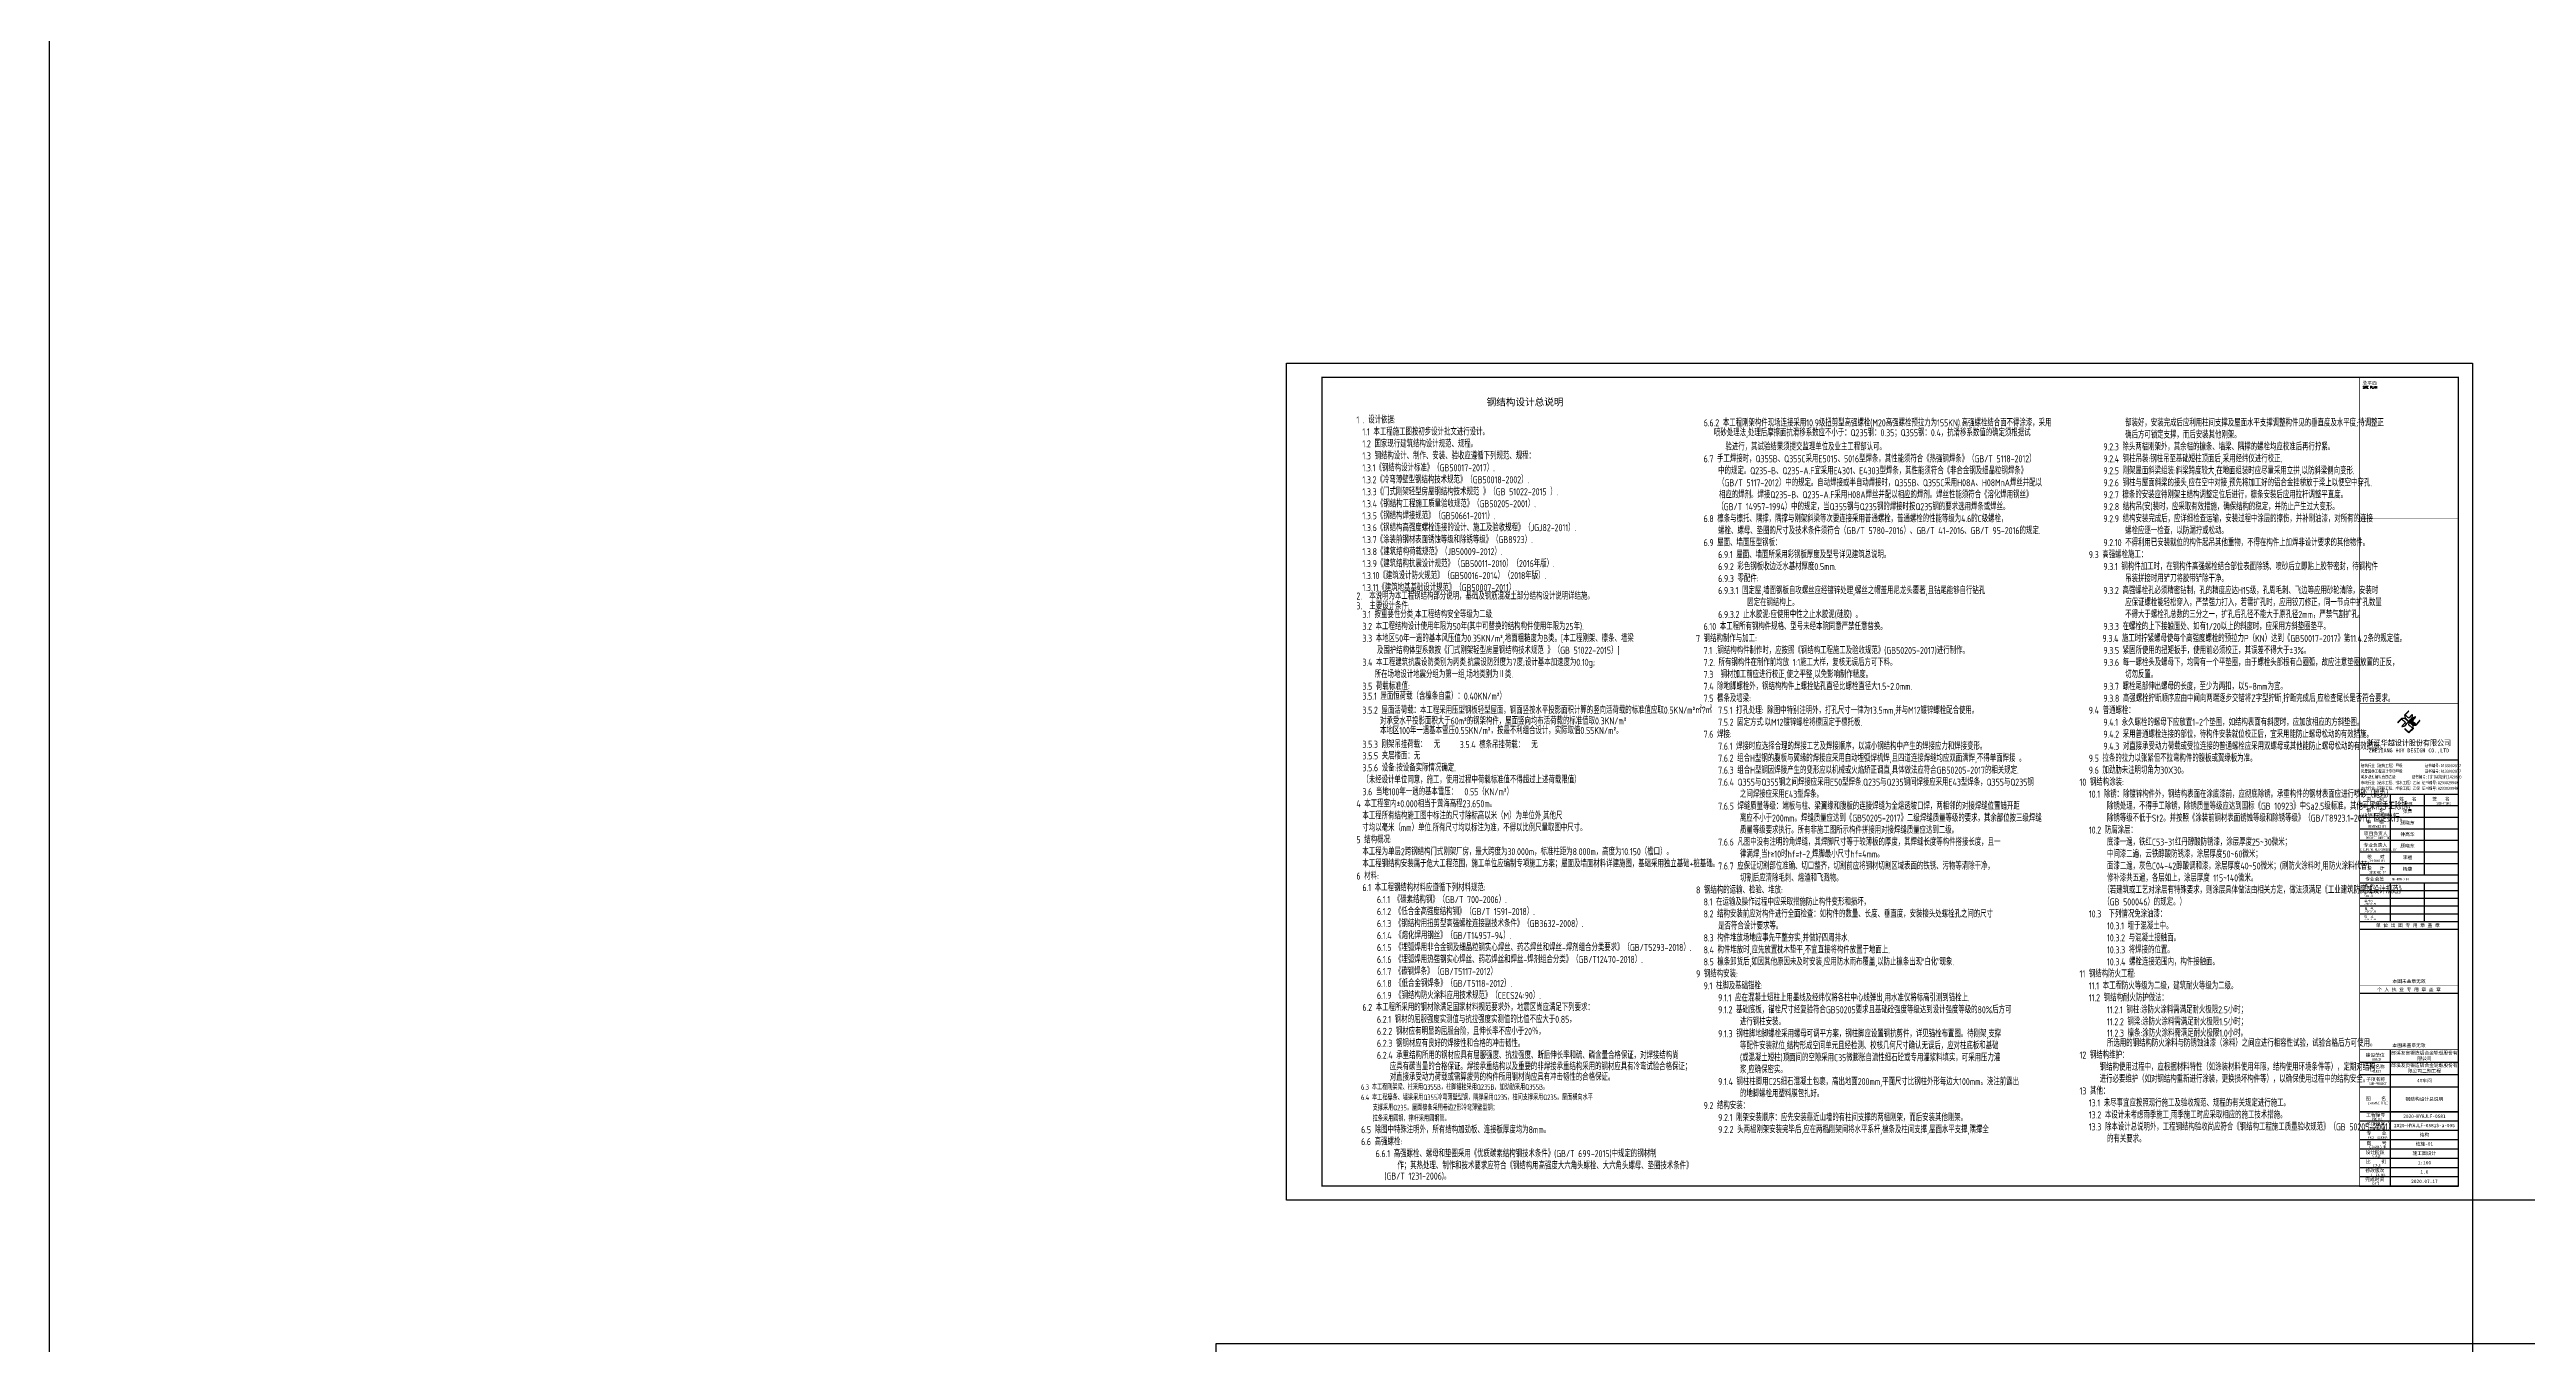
# Model space of a CAD drawing. Extents: x 14475413 to 15955882, y -732572 to -282951.
# Drawn here: x 14475413 to 14651091, y -466600 to -374776 of the extents above; entities that cross this region are included whole.
import ezdxf
from ezdxf.enums import TextEntityAlignment as Align

# ---------------------------------------------------------------- set-up
doc = ezdxf.new("R2010")
doc.units = 0
doc.header["$LTSCALE"] = 1000
doc.header["$MEASUREMENT"] = 0
for name, color, linetype in [('3T_WOOD', 21, 'Continuous'), ('BALCONY', 6, 'Continuous'), ('PUB_TITLE', 4, 'Continuous'), ('TK', 4, 'Continuous'), ('USER', 3, 'Continuous')]:
    doc.layers.add(name, color=color, linetype=linetype)
doc.styles.add('-宋体', font='', dxfattribs={"width": 0.8})
doc.styles.add('11', font='')
doc.styles.add('HT', font='simhei.ttf', dxfattribs={"width": 0.8})
doc.styles.add('ROMANS', font='romans', dxfattribs={"width": 0.65, "height": 231.275})
doc.styles.add('TSSD_REIN', font='tssdeng.shx', dxfattribs={"width": 0.7, "bigfont": 'tssdchn.shx'})
doc.styles.add('图签宋体', font='', dxfattribs={"height": 300})
doc.styles.add('图签黑体', font='simhei.ttf', dxfattribs={"height": 550})
doc.styles.get('-宋体').set_extended_font_data('SimSun')
doc.styles.get('11').set_extended_font_data('SimSun')
doc.styles.get('图签宋体').set_extended_font_data('NSimSun')

# ---------------------------------------------------------------- blocks, each defined once
blk = doc.blocks.new('A$C053D6479')
at = {"layer": 'PUB_TITLE'}
h = blk.add_hatch(color=256, dxfattribs=at)
h.dxf.hatch_style = 1
edge = h.paths.add_edge_path()
edge.add_spline(control_points=[(1026, 827), (1105, 920), (1188, 1008), (1266, 1102)], knot_values=[13, 13, 13, 13, 14, 14, 14, 14], degree=3, periodic=0)
edge.add_spline(control_points=[(1266, 1102), (1258, 1111), (1249, 1119), (1239, 1116)], knot_values=[12, 12, 12, 12, 13, 13, 13, 13], degree=3, periodic=0)
edge.add_spline(control_points=[(1239, 1116), (1210, 1107), (1179, 1092), (1144, 1077)], knot_values=[11, 11, 11, 11, 12, 12, 12, 12], degree=3, periodic=0)
edge.add_spline(control_points=[(1144, 1077), (1109, 1063), (1069, 1053), (1047, 1038)], knot_values=[10, 10, 10, 10, 11, 11, 11, 11], degree=3, periodic=0)
edge.add_spline(control_points=[(1047, 1038), (1028, 1026), (1007, 992), (991, 972)], knot_values=[9, 9, 9, 9, 10, 10, 10, 10], degree=3, periodic=0)
edge.add_spline(control_points=[(991, 972), (942, 913), (899, 868), (849, 810)], knot_values=[8, 8, 8, 8, 9, 9, 9, 9], degree=3, periodic=0)
edge.add_spline(control_points=[(849, 810), (842, 801), (822, 776), (822, 775)], knot_values=[7, 7, 7, 7, 8, 8, 8, 8], degree=3, periodic=0)
edge.add_spline(control_points=[(822, 775), (823, 771), (848, 752), (859, 744)], knot_values=[6, 6, 6, 6, 7, 7, 7, 7], degree=3, periodic=0)
edge.add_spline(control_points=[(859, 744), (949, 670), (1035, 592), (1122, 521)], knot_values=[5, 5, 5, 5, 6, 6, 6, 6], degree=3, periodic=0)
edge.add_spline(control_points=[(1122, 521), (1153, 527), (1185, 530), (1217, 533)], knot_values=[4, 4, 4, 4, 5, 5, 5, 5], degree=3, periodic=0)
edge.add_spline(control_points=[(1217, 533), (1246, 535), (1293, 532), (1316, 542)], knot_values=[3, 3, 3, 3, 4, 4, 4, 4], degree=3, periodic=0)
edge.add_spline(control_points=[(1316, 542), (1327, 547), (1338, 565), (1349, 579)], knot_values=[2, 2, 2, 2, 3, 3, 3, 3], degree=3, periodic=0)
edge.add_spline(control_points=[(1349, 579), (1423, 670), (1507, 759), (1572, 848)], knot_values=[1, 1, 1, 1, 2, 2, 2, 2], degree=3, periodic=0)
edge.add_spline(control_points=[(1572, 848), (1564, 852), (1561, 861), (1551, 862)], knot_values=[0, 0, 0, 0, 1, 1, 1, 1], degree=3, periodic=0)
edge.add_spline(control_points=[(1551, 862), (1469, 769), (1393, 671), (1310, 579)], knot_values=[15, 15, 15, 15, 16, 16, 16, 16], degree=3, periodic=0)
edge.add_spline(control_points=[(1310, 579), (1216, 662), (1118, 742), (1026, 827)], knot_values=[14, 14, 14, 14, 15, 15, 15, 15], degree=3, periodic=0)
at = {"layer": 'TK'}
for points, knots in [([(555, 949), (624, 891), (699, 833), (760, 773), (689, 691), (614, 604), (539, 517), (529, 505), (516, 487), (506, 482), (492, 475), (469, 472), (452, 467), (416, 456), (383, 448), (342, 438), (323, 433), (297, 422), (293, 440), (291, 452), (313, 470), (322, 480), (400, 566), (477, 652), (553, 736), (460, 815), (366, 894), (270, 970), (183, 883), (101, 791), (16, 703), (-18, 714), (9, 735), (28, 755), (103, 838), (192, 930), (266, 1005), (319, 1009), (387, 1005), (442, 1007), (456, 1008), (472, 1011), (485, 1007), (507, 1000), (534, 967), (555, 949)], [0, 0, 0, 0, 1, 1, 1, 2, 2, 2, 3, 3, 3, 4, 4, 4, 5, 5, 5, 6, 6, 6, 7, 7, 7, 8, 8, 8, 9, 9, 9, 10, 10, 10, 11, 11, 11, 12, 12, 12, 13, 13, 13, 14, 14, 14, 15, 15, 15, 15]), ([(1031, 1298), (1066, 1286), (1054, 1262), (1045, 1224), (1036, 1188), (1031, 1158), (1024, 1121), (1020, 1104), (1017, 1085), (1012, 1071), (1004, 1052), (976, 1026), (956, 1003), (906, 946), (866, 899), (814, 839), (806, 829), (789, 806), (787, 806), (777, 804), (728, 856), (719, 864), (651, 922), (580, 978), (514, 1036), (509, 1106), (488, 1176), (479, 1247), (570, 1343), (663, 1436), (758, 1526), (764, 1523), (768, 1518), (774, 1515), (693, 1422), (599, 1343), (520, 1249), (607, 1171), (698, 1096), (789, 1021), (874, 1109), (950, 1206), (1031, 1298)], [0, 0, 0, 0, 1, 1, 1, 2, 2, 2, 3, 3, 3, 4, 4, 4, 5, 5, 5, 6, 6, 6, 7, 7, 7, 8, 8, 8, 9, 9, 9, 10, 10, 10, 11, 11, 11, 12, 12, 12, 13, 13, 13, 14, 14, 14, 14]), ([(1097, 490), (1100, 425), (1106, 361), (1107, 294), (1018, 207), (925, 121), (830, 33), (818, 21), (800, 0), (787, 0), (768, -1), (725, 49), (712, 60), (662, 103), (616, 143), (568, 186), (545, 207), (518, 224), (499, 250), (501, 259), (511, 261), (516, 267), (609, 192), (696, 111), (785, 33), (883, 118), (977, 208), (1070, 298), (992, 373), (892, 456), (803, 534), (791, 544), (768, 561), (766, 569), (761, 588), (776, 634), (780, 655), (785, 690), (788, 721), (795, 746), (897, 661), (998, 576), (1097, 490)], [0, 0, 0, 0, 1, 1, 1, 2, 2, 2, 3, 3, 3, 4, 4, 4, 5, 5, 5, 6, 6, 6, 7, 7, 7, 8, 8, 8, 9, 9, 9, 10, 10, 10, 11, 11, 11, 12, 12, 12, 13, 13, 13, 14, 14, 14, 14]), ([(1551, 862), (1561, 861), (1564, 852), (1572, 848), (1507, 759), (1423, 670), (1349, 579), (1338, 565), (1327, 547), (1316, 542), (1293, 532), (1246, 535), (1217, 533), (1185, 530), (1153, 527), (1122, 521), (1035, 592), (949, 670), (859, 744), (848, 752), (823, 771), (822, 775), (822, 776), (842, 801), (849, 810), (899, 868), (942, 913), (991, 972), (1007, 992), (1028, 1026), (1047, 1038), (1069, 1053), (1109, 1063), (1144, 1077), (1179, 1092), (1210, 1107), (1239, 1116), (1249, 1119), (1258, 1111), (1266, 1102), (1188, 1008), (1105, 920), (1026, 827), (1118, 742), (1216, 662), (1310, 579), (1393, 671), (1469, 769), (1551, 862)], [0, 0, 0, 0, 1, 1, 1, 2, 2, 2, 3, 3, 3, 4, 4, 4, 5, 5, 5, 6, 6, 6, 7, 7, 7, 8, 8, 8, 9, 9, 9, 10, 10, 10, 11, 11, 11, 12, 12, 12, 13, 13, 13, 14, 14, 14, 15, 15, 15, 16, 16, 16, 16])]:
    blk.add_open_spline(points, degree=3, knots=knots, dxfattribs=at)
blk = doc.blocks.new('GeYuanFrame_45173880', base_point=(20.1, 4.5))
at = {"layer": 'PUB_TITLE'}
for points in [[(803.1, 235.3), (803.1, 292.7)], [(827.1, 235.3), (827.1, 292.7)], [(803.1, 202.3), (803.1, 229.8)], [(827.1, 202.3), (827.1, 229.8)], [(803.1, 14.5), (803.1, 111.3)]]:
    blk.add_lwpolyline(points, dxfattribs=at)
at = {"layer": 'TK'}
for p, q in [((781.1, 316.9), (851.1, 316.9)), ((781.1, 284.5), (851.1, 284.5)), ((781.1, 276.3), (851.1, 276.3)), ((781.1, 268.1), (851.1, 268.1)), ((781.1, 259.9), (851.1, 259.9)), ((781.1, 251.7), (851.1, 251.7)), ((781.1, 243.5), (851.1, 243.5)), ((781.1, 235.3), (851.1, 235.3)), ((781.1, 235.3), (851.1, 235.3)), ((781.1, 102.5), (851.1, 102.5)), ((781.1, 93.7), (851.1, 93.7)), ((781.1, 84.9), (803.1, 84.9)), ((781.1, 84.9), (851.1, 84.9)), ((781.1, 67.4), (851.1, 67.4)), ((781.1, 67.3), (851.1, 67.3)), ((781.1, 60.8), (851.1, 60.8)), ((781.1, 54.2), (851.1, 54.2)), ((781.1, 47.6), (851.1, 47.6)), ((781.1, 41), (851.1, 41)), ((781.1, 34.4), (851.1, 34.4)), ((781.1, 27.8), (851.1, 27.8)), ((781.1, 21.2), (851.1, 21.2)), ((781.1, 14.5), (851.1, 14.5))]:
    blk.add_line(p, q, dxfattribs=at)
blk.add_lwpolyline([(20.1, 4.5), (20.1, 598.5), (861.1, 598.5), (861.1, 4.5)], close=True, dxfattribs=at)
at = {"layer": 'TK', "const_width": 1}
blk.add_lwpolyline([(45.1, 588.5), (851.1, 588.5), (851.1, 14.5), (45.1, 14.5)], close=True, dxfattribs=at)
at = {"layer": 'TK'}
for points, const_width in [([(781.1, 588.5), (781.1, 14.5)], 0.4), ([(781.1, 488.5), (851.1, 488.5)], 0.35), ([(781.1, 357.1), (851.1, 357.1)], 0.35), ([(781.1, 292.7), (851.1, 292.7)], 0.35), ([(781.1, 292.7), (851.1, 292.7)], 0.35), ([(781.1, 235.3), (851.1, 235.3)], 0.35), ([(781.1, 202.3), (851.1, 202.3)], 0.35), ([(781.1, 156.8), (851.1, 156.8)], 0.35), ([(781.1, 111.3), (851.1, 111.3)], 0.35), ([(781.1, 67.4), (851.1, 67.4)], 0.35)]:
    blk.add_lwpolyline(points, dxfattribs=dict(at, const_width=const_width))
for points in [[(781.1, 292.7), (851.1, 292.7)], [(781.1, 235.3), (851.1, 235.3)], [(781.1, 229.8), (851.1, 229.8)], [(781.1, 224.3), (851.1, 224.3)], [(781.1, 218.8), (851.1, 218.8)], [(781.1, 213.3), (851.1, 213.3)], [(781.1, 207.8), (851.1, 207.8)], [(781.1, 202.3), (851.1, 202.3)], [(781.1, 196.8), (851.1, 196.8)], [(781.1, 151.3), (851.1, 151.3)]]:
    blk.add_lwpolyline(points, dxfattribs=at)
at = {"layer": 'PUB_TITLE', "xscale": 0.01000000000021828, "yscale": 0.01000000000021828, "zscale": 0.01}
blk.add_blockref('A$C053D6479', (808.2, 336.3), dxfattribs=at)
at = {"layer": 'TK', "style": '图签宋体'}
for s, height, p in [('总平面', 2.4, (783.2, 583.3)), ('类   别', 2.4, (786, 288.1)), ('审   定', 2.4, (786, 279.9)), ('姓   名', 2.4, (809.2, 288.1)), ('签   名', 2.4, (832.7, 288.1)), ('项目负责人', 2.4, (784.1, 263.5)), ('审   核', 2.4, (786, 271.7)), ('专业负责人', 2.4, (783.9, 255.3)), ('校   对', 2.4, (786.4, 247.1)), ('建  筑', 1.44, (784.6, 227.1)), ('专业会签', 2.4, (785.1, 231.2)), ('设   计', 2.4, (786.4, 238.9)), ('结  构', 1.44, (784.6, 221.6)), ('给排水', 1.44, (784.6, 216.1)), ('电  气', 1.44, (784.6, 210.6)), ('暖  通', 1.44, (784.6, 205.1)), ('单 位 出 图 专 用 章 盖 章', 2.4, (792.7, 198.4)), ('本图未盖章无效', 2.4, (804.4, 158.7)), ('个 人 执 业 专 用 章 盖 章', 2.4, (793.5, 152.8)), ('建设单位', 2.4, (785.4, 106.3)), ('本图未盖章无效', 2.4, (804.4, 113.2)), ('工程名称', 2.4, (785.5, 98.1)), ('子项名称', 2.4, (785.8, 89.1)), ('图    名', 2.4, (785.6, 75.5)), ('工程编号', 2.4, (785.8, 63.8)), ('子项编号', 2.4, (785.8, 57.2)), ('专    业', 2.4, (786, 50.9)), ('设计阶段', 2.4, (785.4, 37.3)), ('图    号', 2.4, (786, 43.8)), ('修改版次', 2.4, (785.2, 24.4)), ('完成时间', 2.4, (785.1, 18)), ('比    例', 2.4, (785.6, 30.6))]:
    blk.add_text(s, height=height, dxfattribs=at).set_placement(p)
at = {"layer": 'TK'}
for s, height, style, width, p in [('SITE PLAN', 1.7, 'ROMANS', 0.76, (783.4, 580.5)), ('建筑行业（建筑工程）甲级           证书编号:A133002877', 2.2, '-宋体', 0.8, (782, 311.8)), ('风景园林工程设计专项甲级           证书编号:A133002877', 2.2, '-宋体', 0.8, (782, 307.8)), ('城乡规划编制资质乙级        证书编号:[浙]城规编(142069)', 2.2, '-宋体', 0.8, (782, 303.8)), ('市政行业（给水工程、排水工程）乙级 证书编号:A233029948', 2.2, '-宋体', 0.8, (782, 299.7)), ('市政行业（道路工程、桥梁工程）乙级 证书编号:A233029948', 2.2, '-宋体', 0.8, (782, 295.7)), ('CATEGORY', 1.8, 'TSSD_REIN', 0.7, (788.3, 285.2)), ('NAME', 1.8, 'TSSD_REIN', 0.7, (813.5, 285.2)), ('SIGNATURE', 1.8, 'TSSD_REIN', 0.7, (835.7, 285.2)), ('AUTHORIZED FOR ISSUE BY', 1.8, 'TSSD_REIN', 0.7, (782.1, 277.2)), ('REVIEWED BY', 1.8, 'TSSD_REIN', 0.7, (787.4, 268.9)), ('DISCIPLINE RESPONSIBLE BY', 1.8, 'TSSD_REIN', 0.7, (781.6, 252.5)), ('PROJECT DIRECTOR', 1.8, 'TSSD_REIN', 0.7, (785.5, 260.7)), ('CHECKED BY', 1.8, 'TSSD_REIN', 0.7, (787.8, 244.4)), ('DESIGNED BY', 1.8, 'TSSD_REIN', 0.7, (787.8, 236.3)), ('CONFIRMED BY', 1.8, 'TSSD_REIN', 0.7, (802.9, 231.4)), ('ARCHITECTURE', 1.08, 'TSSD_REIN', 0.7, (784.7, 225.3)), ('STRUCTURE', 1.08, 'TSSD_REIN', 0.7, (784.7, 219.8)), ('ARCHITECTURE', 1.08, 'TSSD_REIN', 0.7, (784.7, 214.3)), ('ARCHITECTURE', 1.08, 'TSSD_REIN', 0.7, (784.7, 208.8)), ('ARCHITECTURE', 1.08, 'TSSD_REIN', 0.7, (784.7, 203.3)), ('SUB-PROJECT', 1.8, 'TSSD_REIN', 0.7, (787.9, 86.3)), ('PROJECT', 1.8, 'TSSD_REIN', 0.7, (788.5, 95)), ('OWNER', 1.8, 'TSSD_REIN', 0.7, (790, 103.5)), ('DRAWING TITLE', 1.8, 'TSSD_REIN', 0.7, (787, 72.5)), ('SUBITEM NO.', 1.8, 'TSSD_REIN', 0.7, (788.1, 54.6)), ('PRO N0.', 1.8, 'TSSD_REIN', 0.7, (790, 61.2)), ('PROFESSIONAL', 1.8, 'TSSD_REIN', 0.8, (786.9, 48.1)), ('DRAWING NO.', 1.8, 'TSSD_REIN', 0.7, (788.2, 41.4)), ('STAGE', 1.8, 'TSSD_REIN', 0.7, (790.1, 35)), ('EDITION NO.', 1.8, 'TSSD_REIN', 0.8, (787.5, 21.6)), ('SCALE', 1.8, 'TSSD_REIN', 0.7, (790.4, 28.4)), ('DATE', 1.8, 'TSSD_REIN', 0.7, (790.3, 15.5))]:
    blk.add_text(s, height=height, dxfattribs=dict(at, style=style, width=width)).set_placement(p)
for s, height, style, width, p in [('浙江华越设计股份有限公司', 3.96, 'HT', 0.9, (816.1, 329.2)), ('ZHEJIANG HOY DESIGN CO.,LTD', 2.8, '图签黑体', 1.11, (816.1, 323.3))]:
    blk.add_text(s, height=height, dxfattribs=dict(at, style=style, width=width)).set_placement(p, align=Align.MIDDLE)
at = {"layer": 'TK', "char_height": 2.4, "attachment_point": 5, "style": '图签宋体'}
for s, insert, width in [('张矗', (815.1, 280.4), 24), ('顾晓东', (815.1, 272.2), 24), ('钟高华', (815.1, 264), 24), ('顾晓东', (815.1, 255.8), 24), ('李福', (815.1, 247.6), 24), ('杨康', (815.1, 239.4), 24), ('郎溪友良锻造铝合金轮毂股份有限公司', (827.1, 106.9), 48), ('郎溪友良锻造铝合金轮毂股份有限公司二期工程', (827.1, 98.1), 48), ('4#车间', (827.1, 89.3), 48), ('钢结构设计总说明', (827.1, 76.1), 48), ('2020-HYAJLF-0581S-a-005', (827.1, 57.5), 48), ('2020-HYAJLF-0581', (827.1, 64.1), 48), ('施工图设计', (827.1, 37.7), 48), ('结施-01', (827.1, 44.3), 48), ('结构', (827.1, 50.9), 48), ('2020.07.17', (827.1, 17.9), 48), ('1:100', (827.1, 31.1), 48), ('1.0', (827.1, 24.5), 48)]:
    blk.add_mtext(s, dxfattribs=dict(at, insert=insert, width=width))
blk = doc.blocks.new('GeYuanFrame_40637263', base_point=(20.1, 4.5))
at = {"layer": 'TK'}
blk.add_lwpolyline([(20.1, 4.5), (20.1, 598.5), (1071.1, 598.5), (1071.1, 4.5)], close=True, dxfattribs=at)

msp = doc.modelspace()

# ---------------------------------------------------------------- linework, layer by layer
at = {"ltscale": 0.5}
msp.add_lwpolyline([(14475412.5, -282951.3), (15955882.3, -282951.3), (15955882.3, -732572.2), (14475412.5, -732572.2)], close=True, dxfattribs=at)
at = {"layer": 'BALCONY', "ltscale": 0.5}
msp.add_lwpolyline([(14647254.7, -466600), (14657709.1, -466600), (14657709.1, -456431.7), (14647254.7, -456431.7)], close=True, dxfattribs=at)

# ---------------------------------------------------------------- block references
at = {"xscale": 150, "yscale": 150, "zscale": 150, "rotation": 270}
msp.add_blockref('GeYuanFrame_40637263', (14558154.7, -466600), dxfattribs=at)
at = {"layer": '3T_WOOD', "xscale": 100, "yscale": 100, "zscale": 100}
msp.add_blockref('GeYuanFrame_45173880', (14563154.7, -456431.7), dxfattribs=at)

# ---------------------------------------------------------------- texts
at = {"style": '11'}
msp.add_text('钢结构设计总说明', height=500, dxfattribs=at).set_placement((14577337, -400040.6))
at = {"color": 145, "style": 'TSSD_REIN', "width": 0.7}
for s, p in [('1 . 设计依据:', (14568104.8, -401306.2)), ('2.  本说明为本工程钢结构部分说明，基础及钢筋混凝土部分结构设计说明详结施。', (14568104.8, -413805.2)), ('3.  主要设计条件:', (14568104.8, -414504.2)), ('7 钢结构制作与加工:', (14592194, -416817.2)), ('10 钢结构涂装:', (14619393.3, -427017.2)), ('5 结构概况:', (14568104.8, -431097.8)), ('6 材料:', (14568104.8, -433678.4)), ('8 钢结构的运输、检验、堆放:', (14592194, -434667.2)), ('9 钢结构安装:', (14592194, -440617.2)), ('11 钢结构防火工程:', (14619393.3, -440617.2)), ('12 钢结构维护：', (14619393.3, -446380.4)), ('13 其他：', (14619393.3, -448930.4))]:
    msp.add_text(s, height=500, dxfattribs=at).set_placement(p)
at = {"style": 'TSSD_REIN', "width": 0.7}
for s, p in [('1.1 本工程施工图按初步设计批文进行设计。', (14568529.4, -402156.2)), ('    6.6.2 本工程刚架构件现场连接采用10.9级扭剪型高强螺栓(M20高强螺栓预拉力为155KN).高强螺栓结合面不得涂漆，采用', (14591701.7, -401517.2)), ('          确后方可锁定支撑，而后安装其他刚架。', (14620050.1, -402367.2)), ('          部装好，安装完成后应利用柱间支撑及屋面水平支撑调整构件见的垂直度及水平度;待调整正', (14620050.1, -401517.2)), ('1.2 国家现行建筑结构设计规范、规程。', (14568529.4, -403006.2)), ('1.3 钢结构设计、制作、安装、验收应遵循下列规范、规程：', (14568529.4, -403856.2)), ('6.7 手工焊接时，Q355B、Q355C采用E5015、5016型焊条，其性能须符合《热强钢焊条》（GB/T 5118-2012）', (14592728.7, -404067.2)), ('          验进行，其试验结果须提交监理单位及业主工程部认可。', (14591701.7, -403217.2)), ('    9.2.3 除头两榀刚架外，其余榀的檩条、墙梁、隅撑的螺栓均应校准后再行拧紧。', (14620050.1, -403217.2)), ('    9.2.4 钢柱吊装:钢柱吊至基础短柱顶面后,采用经纬仪进行校正.', (14620050.1, -404067.2)), ('1.3.1《钢结构设计标准》（GB50017-2017）.', (14568529.4, -404706.2)), ('1.3.2《冷弯薄壁型钢结构技术规范》（GB50018-2002）.', (14568529.4, -405556.2)), ('    中的规定。Q235-B、Q235-A.F宜采用E4301、E4303型焊条，其性能须符合《非合金钢及细晶粒钢焊条》', (14592728.7, -404917.2)), ('    （GB/T 5117-2012）中的规定。自动焊接或半自动焊接时，Q355B、Q355C采用H08A、H08MnA焊丝并配以', (14592728.7, -405767.2)), ('    9.2.5 刚架屋面斜梁组装:斜梁跨度较大,在地面组装时应尽量采用立拼,以防斜梁侧向变形.', (14620050.1, -404917.2)), ('    9.2.6 钢柱与屋面斜梁的接头,应在空中对接,预先将加工好的铝合金挂梯放于梁上以便空中穿孔.', (14620050.1, -405767.2)), ('1.3.3《门式刚架轻型房屋钢结构技术规范 》（GB 51022-2015 ）.', (14568529.4, -406406.2)), ('1.3.4《钢结构工程施工质量验收规范》（GB50205-2001）.', (14568529.4, -407256.2)), ('1.3.5《钢结构焊接规范》（GB50661-2011）.', (14568529.4, -408106.2)), ('    相应的焊剂。焊接Q235-B、Q235-A.F采用H08A焊丝并配以相应的焊剂。焊丝性能须符合《溶化焊用钢丝》', (14592788.7, -406617.2)), ('   （GB/T 14957-1994）中的规定，当Q355钢与Q235钢的焊接时按Q235钢的要求选用焊条或焊丝。', (14592934.3, -407467.2)), ('    9.2.7 檩条的安装应待刚架主结构调整定位后进行，檩条安装后应用拉杆调整平直度。', (14620050.1, -406617.2)), ('    9.2.8 结构吊(安)装时，应采取有效措施，确保结构的稳定，并防止产生过大变形。', (14620050.1, -407467.2)), ('1.3.6《钢结构高强度螺栓连接的设计、施工及验收规程》（JGJ82-2011）.', (14568529.4, -408956.2)), ('1.3.7《涂装前钢材表面锈蚀等级和除锈等级》（GB8923）.', (14568529.4, -409806.2)), ('6.8 檩条与檩托、隅撑，隅撑与刚架斜梁等次要连接采用普通螺栓，普通螺栓的性能等级为4.6的C级螺栓，', (14592728.7, -408317.2)), ('    螺栓、螺母、垫圈的尺寸及技术条件须符合（GB/T 5780-2016）、GB/T 41-2016、GB/T 95-2016的规定.', (14592728.7, -409167.2)), ('    9.2.9 结构安装完成后，应详细检查运输，安装过程中涂层的擦伤，并补刷油漆，对所有的连接', (14620050.1, -408317.2)), ('          螺栓应逐一检查，以防漏拧或松动。', (14620050.1, -409167.2)), ('1.3.8《建筑结构荷载规范》（JB50009-2012）.', (14568529.4, -410656.2)), ('1.3.9《建筑结构抗震设计规范》（GB50011-2010）（2016年版）.', (14568529.4, -411506.2)), ('6.9 屋面、墙面压型钢板：', (14592728.7, -410017.2)), ('9.3 高强螺栓施工：', (14620050.1, -410867.2)), ('    9.2.10 不得利用已安装就位的构件起吊其他重物，不得在构件上加焊非设计要求的其他物件。', (14620050.1, -410017.2)), ('1.3.10《建筑设计防火规范》（GB50016-2014）（2018年版）.', (14568529.4, -412356.2)), ('1.3.11《建筑地基基础设计规范》（GB50007-2011）.', (14568529.4, -413206.2)), ('    6.9.3 零配件:', (14592728.7, -412567.2)), ('    9.3.1 钢构件加工时，在钢构件高强螺栓结合部位表面除锈、喷砂后立即贴上胶带密封，待钢构件', (14620050.1, -411717.2)), ('          吊装拼接时用铲刀将胶带铲除干净。', (14620050.1, -412567.2)), ('    6.9.3.1 固定屋,墙面钢板自攻螺丝应经镀锌处理,螺丝之帽盖用尼龙头覆著,且钻尾能够自行钻孔', (14592728.7, -413417.2)), ('    6.9.3.2 止水胶泥:应使用中性之止水胶泥(硅胶) 。', (14592728.7, -415117.2)), ('            固定在钢结构上。', (14592728.7, -414267.2)), ('    9.3.2 高强螺栓孔必须精密钻制，孔的精度应达H15级，孔周毛刺、飞边等应用砂轮清除，安装时', (14620050.1, -413417.2)), ('          应保证螺栓能轻松穿入，严禁强力打入，若需扩孔时，应用铰刀修正，同一节点中扩孔数量', (14620050.1, -414267.2)), ('          不得大于螺栓孔总数的三分之一，扩孔后孔径不能大于原孔径2mm，严禁气割扩孔。', (14620050.1, -415117.2)), ('6.10 本工程所有钢构件规格、型号未经本院同意严禁任意替换。', (14592728.7, -415967.2)), ('   9.3.4 施工时拧紧螺母使每个高强度螺栓的预拉力P（KN）达到《GB50017-2017》第11.4.2条的规定值。', (14620248.5, -416817.2)), ('    9.3.3 在螺栓的上下接触面处、如有1/20以上的斜度时，应采用方斜垫圈垫平。', (14620050.1, -415967.2)), ('7.1 .钢结构构件制作时，应按照《钢结构工程施工及验收规范》(GB50205-2017)进行制作。', (14592728.7, -417667.2)), ('7.2. 所有钢构件在制作前均放 1:1施工大样，复核无误后方可下料。', (14592728.7, -418517.2)), ('    9.3.5 紧固所使用的扭矩扳手，使用前必须校正，其误差不得大于%%P3%%%。', (14620050.1, -417667.2)), ('    9.3.6 每一螺栓头及螺母下，均需有一个平垫圈，由于螺栓头部根有凸圈弧，故应注意垫圈放置的正反，', (14620050.1, -418517.2)), ('3.5 荷载标准值:', (14568529.4, -420210.2)), ('7.3  钢材加工前应进行校正,使之平整,以免影响制作精度。', (14592728.7, -419367.2)), ('7.4 除地脚螺栓外，钢结构构件上螺拴钻孔直径比螺栓直径大1.5~2.0mm.', (14592728.7, -420217.2)), ('    9.3.7 螺栓尾部伸出螺母的长度，至少为两扣，以5-8mm为宜。', (14620050.1, -420217.2)), ('          切勿反置。', (14620050.1, -419367.2)), ('7.5 檩条及墙梁:', (14592728.7, -421067.2)), ('    7.5.1 打孔处理: 除图中特别注明外，打孔尺寸一律为13.5mm,并与M12镀锌螺栓配合使用。', (14592728.7, -421917.2)), ('9.4 普通螺栓：', (14620050.1, -421917.2)), ('    9.3.8 高强螺栓拧断顺序应由中间向两端逐步交错将Z字型拧断,拧断完成后,应检查尾长是否符合要求。', (14620050.1, -421067.2)), ('7.6 焊接:', (14592728.7, -423617.2)), ('    7.5.2 固定方式:以M12镀锌螺栓将檩固定于檩托板.', (14592728.7, -422767.2)), ('    9.4.1 永久螺栓的螺母下应放置1-2个垫圈，如结构表面有斜度时，应加放相应的方斜垫圈。', (14620050.1, -422767.2)), ('    9.4.2 采用普通螺栓连接的部位，待构件安装就位校正后，宜采用能防止螺母松动的有效措施。', (14620050.1, -423617.2)), ('    7.6.1 焊接时应选择合理的焊接工艺及焊接顺序，以减小钢结构中产生的焊接应力和焊接变形。', (14592728.7, -424467.2)), ('    7.6.2 组合H型钢的腹板与翼缘的焊接应采用自动埋弧焊机焊,且四道连接焊缝均应双面满焊,不得单面焊接 。', (14592728.7, -425317.2)), ('9.5 拉条的拉力以张紧但不拉弯构件的腹板或翼缘板为准。', (14620050.1, -425317.2)), ('    9.4.3 对直接承受动力荷载或受拉连接的普通螺栓应采用双螺母或其他能防止螺母松动的有效措施。', (14620050.1, -424467.2)), ('（未经设计单位同意，施工，使用过程中荷载标准值不得超过上述荷载限值）', (14568529.4, -426847.8)), ('    7.6.3 组合H型钢因焊接产生的变形应以机械或火焰矫正调直,具体做法应符合GB50205-2017的相关规定.', (14592728.7, -426167.2)), ('    7.6.4 Q355与Q355钢之间焊接应采用E50型焊条.Q235与Q235钢间焊接应采用E43型焊条，Q355与Q235钢', (14592728.7, -427017.2)), ('9.6 加劲肋未注明切角为30X30。', (14620050.1, -426167.2)), ('    7.6.5 焊缝质量等级：端板与柱、梁翼缘和腹板的连接焊缝为全熔透坡口焊，两相邻的对接焊缝位置错开距', (14592728.7, -428717.2)), ('          之间焊接应采用E43型焊条。', (14592728.7, -427867.2)), ('10.1 除锈：除镀锌构件外，钢结构表面在涂底漆前，应彻底除锈。承重构件的钢材表面应进行喷砂（抛丸）', (14620050.1, -427867.2)), ('     除锈处理，不得手工除锈，除锈质量等级应达到国标《GB 10923》中Sa2.5级标准。其他可采用手工除锈，', (14620050.1, -428717.2)), ('本工程所有结构施工图中标注的尺寸除标高以米（M）为单位外,其他尺', (14568529.4, -429397.8)), ('寸均以毫米（mm）单位.所有尺寸均以标注为准，不得以比例尺量取图中尺寸。', (14568529.4, -430247.8)), ('          质量等级要求执行。所有非施工图所示构件拼接用对接焊缝质量应达到二级。', (14592728.7, -430417.2)), ('          离应不小于200mm。焊缝质量应达到《GB50205-2017》二级焊缝质量等级的要求，其余部位按三级焊缝', (14592728.7, -429567.2)), ('10.2 防腐涂层：', (14620050.1, -430417.2)), ('     除锈等级不低于St2。并按照《涂装前钢材表面锈蚀等级和除锈等级》（GB/T8923.1-2011）固定执行。', (14620050.1, -429567.2)), ('    7.6.6 凡图中没有注明的角焊缝，其焊脚尺寸等于较薄板的厚度，其焊缝长度等构件搭接长度，且一', (14592728.7, -431267.2)), ('          律满焊,当t\x9310时hf=t-2,焊脚最小尺寸hf=4mm。', (14592728.7, -432117.2)), ('     底漆一遍，铁红C53-31红丹醇酸防锈漆，涂层厚度25~30微米；', (14620050.1, -431267.2)), ('     中间漆二遍，云铁醇酸防锈漆，涂层厚度50~60微米；', (14620050.1, -432117.2)), ('    7.6.7 应保证切割部位准确、切口整齐，切割前应将钢材切割区域表面的铁锈、污物等清除干净，', (14592728.7, -432967.2)), ('          切割后应清除毛刺、熔渣和飞溅物。', (14592728.7, -433817.2)), ('     修补漆共五遍，各层如上，涂层厚度 115~140微米。', (14620050.1, -433817.2)), ('     面漆二遍，灰色C04-42醇酸调和漆，涂层厚度40~50微米；(刷防火涂料时,用防火涂料代替)', (14620050.1, -432967.2)), ('6.1 本工程钢结构材料应遵循下列材料规范:', (14568529.4, -434497.8)), ('    6.1.1 《碳素结构钢》（GB/T 700-2006）.', (14568529.4, -435347.8)), ('8.1 在运输及操作过程中应采取措施防止构件变形和损坏，', (14592728.7, -435517.2)), ('    （若建筑或工艺对涂层有特殊要求，则涂层具体做法由相关方定，做法须满足《工业建筑防腐蚀设计规范》', (14620050.1, -434667.2)), ('    （GB 500046）的规定。）', (14620050.1, -435517.2)), ('    6.1.3 《钢结构用扭剪型高强螺栓连接副技术条件》（GB3632-2008）.', (14568529.4, -437047.8)), ('    6.1.4 《熔化焊用钢丝》（GB/T14957-94）.', (14568529.4, -437897.8)), ('8.2 结构安装前应对构件进行全面检查：如构件的数量、长度、垂直度，安装接头处螺栓孔之间的尺寸', (14592728.7, -436367.2)), ('    是否符合设计要求等。', (14592728.7, -437217.2)), ('10.3  下列情况免涂油漆：', (14620050.1, -436367.2)), ('     10.3.1 埋于混凝土中。', (14620050.1, -437217.2)), ('8.3 构件堆放场地应事先平整夯实,并做好四周排水.', (14592728.7, -438067.2)), ('8.4 构件堆放时,应先放置枕木垫平,不宜直接将构件放置于地面上.', (14592728.7, -438917.2)), ('     10.3.2 与混凝土接触面。', (14620050.1, -438067.2)), ('     10.3.3 将焊接的位置。', (14620050.1, -438917.2)), ('    6.1.7 《碳钢焊条》（GB/T5117-2012）', (14568529.4, -440447.8)), ('    6.1.8 《低合金钢焊条》（GB/T5118-2012）.', (14568529.4, -441297.8)), ('9.1 柱脚及基础锚栓:', (14592728.7, -441467.2)), ('8.5 檩条卸货后,如因其他原因未及时安装,应用防水雨布覆盖,以防止檩条出现“白化”现象.', (14592728.7, -439767.2)), ('     10.3.4 螺栓连接范围内，构件接触面。', (14620050.1, -439767.2)), ('6.2 本工程所采用的钢材除满足国家材料规范要求外，地震区尚应满足下列要求：', (14568529.4, -442997.8)), ('    6.1.9 《钢结构防火涂料应用技术规范》（CECS24:90）.', (14568529.4, -442147.8)), ('    9.1.1 应在混凝土短柱上用墨线及经纬仪将各柱中心线弹出,用水准仪将标高引测到锚栓上.', (14592728.7, -442317.2)), ('    9.1.2 基础底板，锚栓尺寸经复验符合GB50205要求且基础砼强度等级达到设计强度等级的80%%%后方可', (14592728.7, -443167.2)), ('11.2 钢结构耐火防护做法：', (14620050.1, -442317.2)), ('    6.2.1 钢材的屈服强度实测值与抗拉强度实测值的比值不应大于0.85，', (14568529.4, -443847.8)), ('    6.2.2 钢材应有明显的屈服台阶，且伸长率不应小于20％，', (14568529.4, -444697.8)), ('          进行钢柱安装。', (14592728.7, -444017.2)), ('    6.2.3 钢钢材应有良好的焊接性和合格的冲击韧性。', (14568529.4, -445547.8)), ('          等配件安装就位,结构形成空间单元且经检测、校核几何尺寸确认无误后，应对柱底板和基础', (14592728.7, -445717.2)), ('          (或混凝土短柱)顶面间的空隙采用C35微膨胀自流性细石砼或专用灌浆料填实，可采用压力灌', (14592728.7, -446567.2)), ('     所选用的钢结构防火涂料与防锈蚀油漆（涂料）之间应进行相容性试验，试验合格后方可使用。', (14620050.1, -445530.4)), ('    9.1.4 钢柱柱脚用C25细石混凝土包裹，高出地面200mm,平面尺寸比钢柱外形每边大100mm。浇注前露出', (14592728.7, -448267.2)), ('          浆,应确保密实。', (14592728.7, -447417.2)), ('   钢结构使用过程中，应根据材料特性（如涂装材料使用年限，结构使用环境条件等），定期对结构', (14620050.1, -447230.4)), ('   进行必要维护（如对钢结构重新进行涂装，更换损坏构件等），以确保使用过程中的结构安全。', (14620050.1, -448080.4)), ('9.2 结构安装：', (14592728.7, -449967.2)), ('          的地脚螺栓用塑料膜包扎好。', (14592728.7, -449117.2)), ('13.1 未尽事宜应按照现行施工及验收规范、规程的有关规定进行施工。', (14620050.1, -449780.4)), ('6.5 除图中特殊注明外，所有结构加劲板、连接板厚度均为8mm。', (14568434.3, -451677.6)), ('    9.2.1 刚架安装顺序：应先安装靠近山墙的有柱间支撑的两榀刚架，而后安装其他刚架。', (14592728.7, -450817.2)), ('    9.2.2 头两榀刚架安装完毕后,应在两榀刚架间将水平系杆,檩条及柱间支撑,屋面水平支撑,隅撑全', (14592728.7, -451667.2)), ('13.2 本设计未考虑雨季施工,雨季施工时应采取相应的施工技术措施。', (14620050.1, -450630.4)), ('13.3 除本设计总说明外，工程钢结构验收尚应符合《钢结构工程施工质量验收规范》（GB 50205-2001）', (14620050.1, -451480.4)), ('6.6 高强螺栓:', (14568434.3, -452527.6)), ('    6.6.1 高强螺栓、螺母和垫圈采用《优质碳素结构钢技术条件》(GB/T 699-2015)中规定的钢材制', (14568434.3, -453377.6)), ('     的有关要求。', (14620050.1, -452330.4)), ('(GB/T 1231-2006)。', (14570088.8, -454970.7)), ('          作；其热处理、制作和技术要求应符合《钢结构用高强度大六角头螺栓、大六角头螺母、垫圈技术条件》', (14568434.3, -454227.6))]:
    msp.add_text(s, height=500, dxfattribs=at).set_placement(p)
msp.add_text('喷砂处理法,处理后摩擦面抗滑移系数应不小于：Q235钢：0.35；Q355钢：0.4，抗滑移系数值的确定须根据试', height=500, dxfattribs=at).set_placement((14593465.5, -402367.2), align=Align.BOTTOM_LEFT)
at = {"color": 6, "style": 'TSSD_REIN', "width": 0.7}
for s, p in [('    6.1.2 《低合金高强度结构钢》（GB/T 1591-2018）.', (14568529.4, -436197.8)), ('    6.1.5 《埋弧焊用非合金钢及细晶粒钢实心焊丝、药芯焊丝和焊丝-焊剂组合分类要求》（GB/T5293-2018）.', (14568529.4, -438747.8)), ('    6.1.6 《埋弧焊用热强钢实心焊丝、药芯焊丝和焊丝-焊剂组合分类》（GB/T12470-2018）.', (14568529.4, -439597.8))]:
    msp.add_text(s, height=500, dxfattribs=at).set_placement(p)
at = {"color": 2, "style": 'TSSD_REIN', "width": 0.7}
for s, p in [('    6.2.4 承重结构所用的钢材应具有屈服强度、抗拉强度、断后伸长率和硫、磷含量合格保证，对焊接结构尚', (14568529.4, -446397.8)), ('应具有碳当量的合格保证。焊接承重结构以及重要的非焊接承重结构采用的钢材应具有冷弯试验合格保证；', (14570471.3, -447197.8)), ('对直接承受动力荷载或需算疲劳的构件所用钢材尚应具有冲击韧性的合格保证。 ', (14570471.3, -447945.4))]:
    msp.add_text(s, height=500, dxfattribs=at).set_placement(p)
at = {"layer": 'USER', "style": 'TSSD_REIN', "width": 0.7}
for s, height, p in [('    6.9.1 屋面、墙面所采用彩钢板厚度及型号详见建筑总说明。', 500, (14592728.7, -410867.2)), ('    6.9.2 彩色钢板收边泛水基材厚度0.5mm.', 500, (14592728.7, -411717.2)), ('3.1 按重要性分类,本工程结构安全等级为二级.', 500, (14568529.4, -415110.2)), ('3.2 本工程结构设计使用年限为50年(其中可替换的结构构件使用年限为25年).', 500, (14568529.4, -415960.2)), ('3.3 本地区50年一遇的基本风压值为0.35KN/m\x8c2\x8d,地面粗糙度为B类。[本工程刚架、檩条、墙梁', 500, (14568529.4, -416810.2)), ('3.4 本工程建筑抗震设防类别为丙类.抗震设防烈度为7度;设计基本加速度为0.10g;', 500, (14568529.4, -418510.2)), ('    及围护结构体型系数按《门式刚架轻型房屋钢结构技术规范 》（GB 51022-2015）]', 500, (14568529.4, -417660.2)), ('所在场地设计地震分组为第一组,场地类别为Ⅱ类.', 500, (14569401.9, -419360.2)), ('3.5.2 屋面活荷载：本工程采用压型钢板轻型屋面，钢面竖按水平投影面积计算的竖向活荷载的标准值应取0.5KN/m\x8c2㎡\x8c㎡', 500, (14568529.4, -421910.2)), ('本地区100年一遇基本雪压0.55KN/m\x8c2\x8d，按最不利组合设计，实际取值0.55KN/m\x8c2\x8d。', 500, (14569780.4, -423350.9)), ('对承受水平投影面积大于60m\x8c2\x8d的钢架构件，屋面竖向均布活荷载的标准值取0.3KN/m\x8c2\x8d', 500, (14569780.4, -422671.2)), ('3.5.3 刚架吊挂荷载：  无  ', 500, (14568529.4, -424329.9)), ('3.5.5 夹层楼面：无', 500, (14568529.4, -425149.8)), ('3.5.4 檩条吊挂荷载：  无 ', 500, (14575433.5, -424352.1)), ('3.5.6 设备:按设备实际情况确定.', 500, (14568529.4, -425997.8)), ('3.6 当地100年一遇的基本雪压：  0.55（KN/m\x8c2\x8d）', 500, (14568529.4, -427697.8)), ('11.1 本工程防火等级为二级，建筑耐火等级为二级。', 500, (14620050.1, -441467.2)), ('     11.2.1 钢柱:涂防火涂料需满足耐火极限2.5小时；', 500, (14620050.1, -443167.2)), ('    9.1.3 钢柱脚地脚螺栓采用螺母可调平方案，钢柱脚应设置钢抗剪件，详见锚栓布置图。待刚架,支撑', 500, (14592728.7, -444867.2)), ('     11.2.2 钢梁:涂防火涂料需满足耐火极限1.5小时；', 500, (14620050.1, -444017.2)), ('     11.2.3 檩条:涂防火涂料需满足耐火极限1.0小时。', 500, (14620050.1, -444826.4)), ('6.3 本工程刚架梁、柱采用Q355B，柱脚锚栓采用Q235B，加劲肋采用Q355B。', 400, (14568434.3, -448603.6)), ('6.4 本工程檩条、墙梁采用Q355冷弯薄壁型钢，隅撑采用Q235，柱间支撑采用Q235。屋面横向水平', 400, (14568434.3, -449331.3)), ('    支撑采用Q235。屋面檩条采用卷边Z形冷弯薄壁型钢；', 400, (14568434.3, -450063)), ('    拉条采用圆钢，撑杆采用圆钢管。', 400, (14568434.3, -450827.6))]:
    msp.add_text(s, height=height, dxfattribs=at).set_placement(p)
msp.add_text('3.5.1 屋面恒荷载（含檩条自重）：0.40KN/m\x8c2\x8d）', height=500, dxfattribs=at).set_placement((14568529.4, -421060.2), align=Align.BOTTOM_LEFT)
at = {"layer": 'USER', "color": 1, "style": 'TSSD_REIN', "width": 0.7}
for s, p in [('4 本工程室内±0.000相当于黄海高程23.650m。', (14568104.8, -428547.8)), ('本工程为单层2跨钢结构门式刚架厂房，最大跨度为30.000m，标准柱距为8.000m，高度为10.150（檐口）。', (14568529.4, -431947.8)), ('本工程钢结构安装属于危大工程范围，施工单位应编制专项施工方案；屋面及墙面材料详建施图，基础采用独立基础+桩基础。', (14568529.4, -432797.8))]:
    msp.add_text(s, height=500, dxfattribs=at).set_placement(p)

doc.saveas('drawing.dxf')
